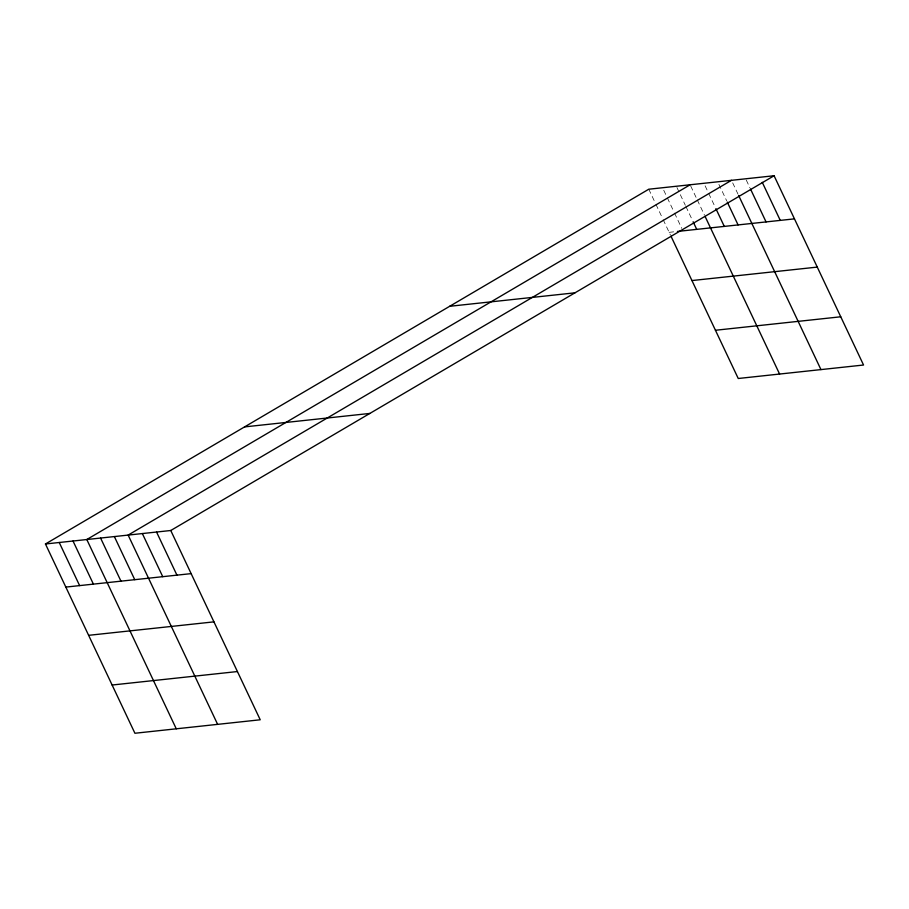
<?xml version="1.0" encoding="UTF-8"?>
<svg xmlns="http://www.w3.org/2000/svg" width="909" height="909" viewBox="0 0 909 909"><rect width="100%" height="100%" fill="white"/><g stroke="black" fill="none" stroke-linecap="round" stroke-linejoin="round"><path stroke-width="0.68" stroke-dasharray="4.54 3.41" d="M669.16 232.329L676.046 231.59M746.278 180.073L749.868 187.674M732.677 182.868L738.074 194.276M718.894 184.345L726.689 200.832M705.111 185.822L708.1 192.163M708.702 193.435L715.292 207.388M690.726 186.038L696.714 198.719M697.317 199.991L704.509 215.206M676.944 187.527L685.329 205.275M685.931 206.548L692.522 220.489M663.752 190.276L666.751 196.617M667.354 197.878L673.944 211.831M674.546 213.092L681.739 228.318M648.776 189.22L655.366 203.162M655.968 204.434L662.559 218.387M663.161 219.648L670.353 234.874"/><path stroke-width="1.36" d="M45.45 543.98L170.756 530.504L260.224 719.78L134.918 733.256L45.45 543.98L648.776 189.22L774.082 175.744L863.55 365.02L738.244 378.496L670.956 236.135M690.124 184.777L86.798 539.526L176.266 728.802M731.472 180.323L128.146 535.083L217.626 724.359M170.756 530.504L774.082 175.744M677.421 231.443L794.455 218.864M449.682 306.288L574.977 292.823M691.954 280.563L817.259 267.098M715.451 330.262L840.745 316.786M244.544 426.9L369.849 413.436M65.834 587.089L191.14 573.624M88.627 635.323L213.933 621.858M112.125 685.022L237.431 671.546M762.276 182.345L780.263 220.387M750.47 188.947L766.06 221.921M738.665 195.549L820.952 369.599M727.28 202.093L738.074 224.921M715.894 208.65L724.291 226.409M705.111 216.478L779.592 374.053M693.124 221.762L696.726 229.363M156.553 532.038L176.937 575.147M142.349 533.56L162.734 576.67M114.364 536.571L134.748 579.681M100.581 538.048L120.965 581.169M73.015 541.014L93.4 584.123M59.233 542.491L79.617 585.612"/></g></svg>
